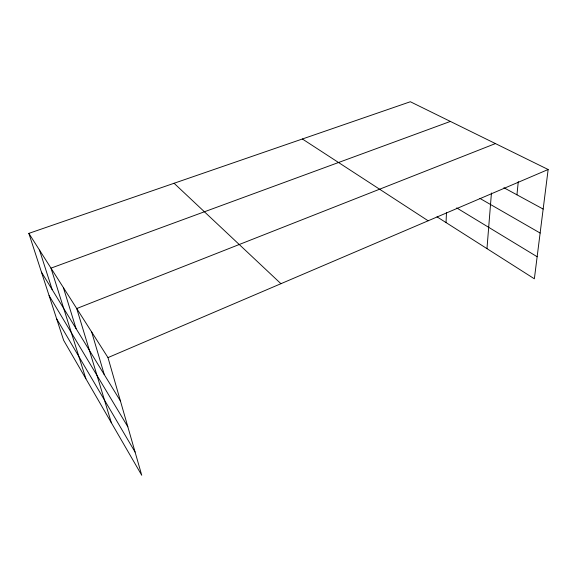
<?xml version="1.0" encoding="UTF-8"?>
<svg xmlns="http://www.w3.org/2000/svg" width="577" height="577" viewBox="0 0 577 577"><rect width="100%" height="100%" fill="white"/><g stroke="black" fill="none" stroke-linecap="round" stroke-linejoin="round"><path stroke-width="0.87" d="M446.043 222.585L446.468 212.733M486.974 248.637L491.445 192.985M516.942 194.817L518.29 181.625M28.85 233.375L107.986 357.603L141.74 475.26L63.629 340.293L28.85 233.375L410.348 101.74L548.15 169.508L534.36 278.799L437.005 216.829M107.986 357.603L548.15 169.508M495.412 143.579L76.734 308.536L111.347 422.753M450.37 121.422L51 268.139L85.886 378.75M503.887 187.72L543.159 209.069M479.927 198.409L540.13 233.05M456.695 207.908L537.144 256.736M302.384 138.992L428.148 220.789M174.066 183.262L280.934 283.696M41.465 272.156L120.427 400.965M49.095 295.619L127.842 426.814M56.625 318.764L135.076 452.043M39.524 250.129L52.204 289.668M63.362 287.555L76.077 328.623M91.678 331.999L104.271 374.61"/></g></svg>
